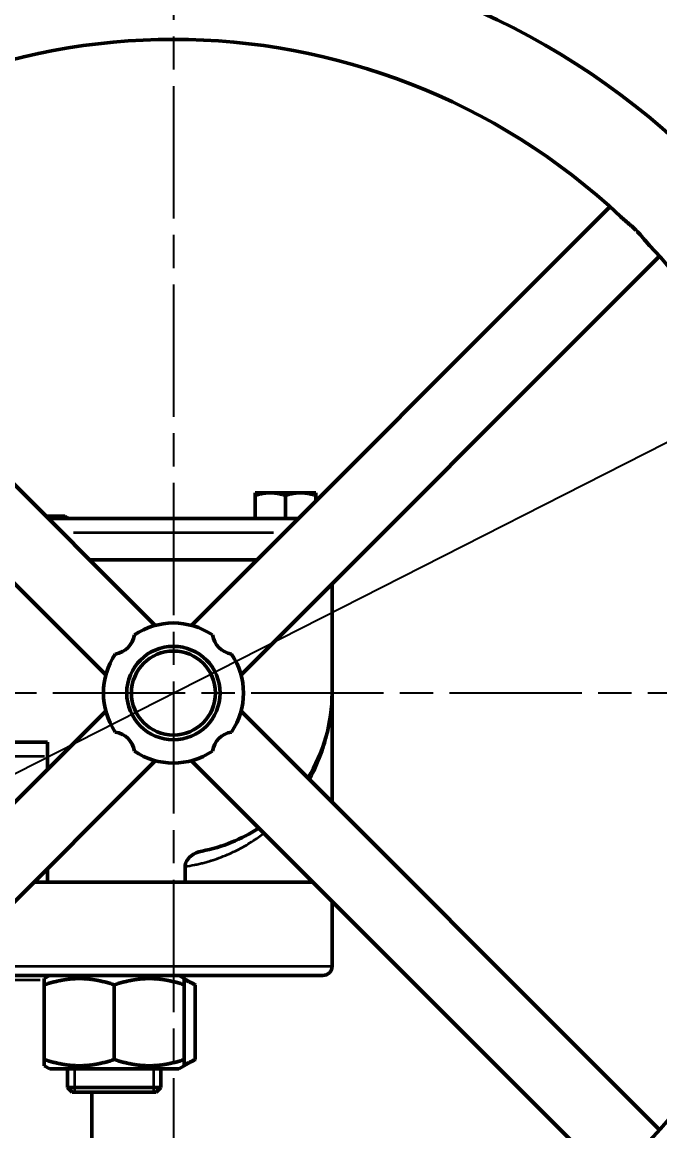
# Model space of a CAD drawing. Header units: millimetres. Extents: x 0 to 2100, y 0 to 1485.
# Drawn here: x 622.1 to 758.8, y 1085.1 to 1322.6 of the extents above; entities that cross this region are included whole.
import ezdxf

# ---------------------------------------------------------------- set-up
doc = ezdxf.new("R2010")
doc.units = ezdxf.units.MM
doc.header["$LTSCALE"] = 5
doc.linetypes.add('CHAIN', pattern=[0.3543, 0.2362, -0.0295, 0.0591, -0.0295])
for name, color, linetype, lineweight in [('Centro (ISO)', 7, 'Continuous', 25), ('Quota (ISO)', 7, 'Continuous', 25), ('Visibile (ISO)', 7, 'Continuous', 50), ('Visibile sottile (ISO)', 7, 'Continuous', 35)]:
    doc.layers.add(name, color=color, linetype=linetype, lineweight=lineweight)
doc.styles.add('Testo nota (ISO)', font='tahoma.ttf')
doc.dimstyles.new('Default - Metodo 1b (ISO)', dxfattribs={"dimscale": 5, "dimtxt": 3.5, "dimasz": 2.5, "dimexe": 3.175, "dimexo": 0, "dimgap": 0.762, "dimtad": 1, "dimtoh": 1, "dimrnd": 1e-08, "dimtxsty": 'Testo nota (ISO)', "dimcen": 0.09, "dimdle": 10, "dimclrd": 256, "dimclre": 256, "dimclrt": 256, "dimazin": 2, "dimtfac": 1, "dimtmove": 0, "dimatfit": 3, "dimfxl": 1, "dimtolj": 1, "dimlwd": -1, "dimlwe": -1, "dimarcsym": 0})

# ---------------------------------------------------------------- blocks, each defined once
blk = doc.blocks.new('*D14')
at = {"layer": 'Defpoints', "color": 0}
for p in [(797.19, 1251.39), (511.91, 1106.41)]:
    blk.add_point(p, dxfattribs=at)
at = {"layer": 'Quota (ISO)'}
for p, q in [((797.19, 1251.39), (864.57, 1285.63)), ((864.57, 1285.63), (877.07, 1285.63)), ((523.05, 1112.08), (786.04, 1245.72))]:
    blk.add_line(p, q, dxfattribs=at)
for points in [[(785.1, 1247.58), (786.99, 1243.87), (797.19, 1251.39)], [(522.11, 1113.93), (524, 1110.22), (511.91, 1106.41)]]:
    blk.add_solid(points, dxfattribs=at)
at = {"layer": 'Quota (ISO)', "insert": (880.88, 1298.79), "char_height": 17.5, "attachment_point": 1, "style": 'Testo nota (ISO)'}
blk.add_mtext('\\A1;{\\fAIGDT|b0|i0;\\H17.5000;\\ln}\\fTahoma|b0|i0;\\H17.5000;300', dxfattribs=at)

msp = doc.modelspace()

# ---------------------------------------------------------------- linework, layer by layer
at = {"layer": 'Centro (ISO)', "linetype": 'CHAIN', "ltscale": 23.990969}
for p, q in [((654.5468, 1351.3997), (654.5468, 1006.3997)), ((827.0468, 1178.8997), (482.0468, 1178.8997))]:
    msp.add_line(p, q, dxfattribs=at)
at = {"layer": 'Visibile (ISO)'}
for p, q in [((560.9973, 1283.0558), (650.6645, 1193.3886)), ((748.0963, 1283.0558), (658.4291, 1193.3886)), ((550.3907, 1272.4492), (640.0579, 1182.782)), ((758.7029, 1272.4492), (669.0357, 1182.782)), ((672.0468, 1221.7897), (672.0468, 1221.2091)), ((675.2968, 1221.7897), (672.0468, 1221.7897)), ((672.0468, 1221.2091), (672.0468, 1216.2997)), ((681.7968, 1221.7897), (675.2968, 1221.7897)), ((678.5468, 1221.2091), (678.5468, 1216.2997)), ((685.0468, 1221.7897), (681.7968, 1221.7897)), ((685.0468, 1221.7897), (685.0468, 1221.2091)), ((685.0468, 1221.2091), (685.0468, 1220.0063)), ((631.2968, 1216.7997), (627.2534, 1216.7997)), ((681.3402, 1216.2997), (627.7534, 1216.2997)), ((636.6534, 1207.3997), (672.4402, 1207.3997)), ((688.5468, 1178.8997), (688.5468, 1202.2931)), ((688.5468, 1178.8997), (688.5468, 1155.5063)), ((550.3907, 1085.3502), (640.0579, 1175.0174)), ((758.7029, 1085.3502), (669.0357, 1175.0174)), ((613.634, 1168.3997), (627.5468, 1168.3997)), ((627.5468, 1168.3997), (627.5468, 1165.3997)), ((560.9973, 1074.7436), (650.6645, 1164.4108)), ((627.5468, 1162.5063), (627.5468, 1165.3997)), ((748.0963, 1074.7436), (658.4291, 1164.4108)), ((627.5468, 1138.3997), (627.5468, 1141.2931)), ((657.0315, 1141.746), (657.0315, 1138.3997)), ((684.4402, 1138.3997), (624.6534, 1138.3997)), ((624.6534, 1138.3997), (627.5468, 1138.3997)), ((657.0315, 1138.3997), (684.4402, 1138.3997)), ((688.5468, 1120.3997), (688.5468, 1134.2931)), ((686.5468, 1118.3997), (604.6534, 1118.3997)), ((628.0331, 1118.3997), (626.8831, 1117.7357)), ((626.8831, 1116.396), (626.8831, 1117.7357)), ((626.8831, 1100.4034), (626.8831, 1116.396)), ((641.8831, 1100.4034), (641.8831, 1116.396)), ((655.7331, 1118.3997), (656.8831, 1117.7357)), ((656.8831, 1117.7357), (659.2036, 1116.396)), ((656.8831, 1117.7357), (656.8831, 1116.396)), ((656.8831, 1100.4034), (656.8831, 1116.396)), ((659.2036, 1100.4034), (659.2036, 1116.396)), ((626.8831, 1099.0637), (626.8831, 1100.4034)), ((656.8831, 1099.0637), (659.2036, 1100.4034)), ((656.8831, 1100.4034), (656.8831, 1099.0637)), ((628.0331, 1098.3997), (626.8831, 1099.0637)), ((628.0331, 1098.3997), (655.7331, 1098.3997)), ((631.8831, 1094.3997), (631.8831, 1098.3997)), ((651.8831, 1094.3997), (651.8831, 1098.3997)), ((655.7331, 1098.3997), (656.8831, 1099.0637)), ((631.8831, 1094.3997), (651.8831, 1094.3997)), ((632.8831, 1093.3997), (631.8831, 1094.3997)), ((650.8831, 1093.3997), (632.8831, 1093.3997)), ((637.0468, 1093.3997), (637.0468, 1070.7447)), ((650.8831, 1093.3997), (651.8831, 1094.3997))]:
    msp.add_line(p, q, dxfattribs=at)
for radius in [160, 10, 9]:
    msp.add_circle((654.5468, 1178.8997), radius, dxfattribs=at)
for centre, radius, start, end in [((654.5468, 1178.8997), 140, 46.771653, 133.228347), ((654.5468, 1178.8997), 140, 316.771653, 43.228347), ((632.4148, 1217.7997), 1.5, 221.810315, 270), ((654.5468, 1178.8997), 15, 56.138742, 123.861258), ((654.5468, 1178.8997), 15, 146.138742, 213.861258), ((654.5468, 1178.8997), 15, 326.138742, 33.861258), ((654.0468, 1178.8997), 34.5, 328.158123, 0), ((654.5468, 1178.8997), 15, 236.138742, 303.861258), ((654.0468, 1178.8997), 34.5, 281.086656, 303.045001), ((686.5468, 1120.3997), 2, 270, 0)]:
    msp.add_arc(centre, radius, start, end, dxfattribs=at)
for centre, major_axis in [((636.1005, 1197.346), (-8.7163, 8.7163)), ((672.993, 1197.346), (8.7163, 8.7163)), ((636.1005, 1160.4534), (-8.7163, -8.7163)), ((672.993, 1160.4534), (8.7163, -8.7163))]:
    msp.add_ellipse(centre, major_axis=major_axis, ratio=0.60843154, start_param=2.74489896, end_param=3.53828635, dxfattribs=at)
for points, knots in [([(750.4339, 1280.9082), (750.7257, 1280.6342), (751.052, 1280.3524), (751.75, 1279.7618), (752.1262, 1279.4483), (752.692, 1278.9527), (752.8725, 1278.7911), (753.1793, 1278.5075), (753.3045, 1278.3892), (753.4777, 1278.2215), (753.526, 1278.1743), (753.6077, 1278.0937), (753.641, 1278.0606), (753.6743, 1278.0273)], [-0.492846984, -0.492846984, -0.492846984, -0.492846984, -0.328120104, -0.328120104, -0.163311742, -0.163311742, -0.087212509, -0.087212509, -0.034547495, -0.034547495, -0.014137337, -0.014137337, 0, 0, 0, 0]), ([(753.6743, 1278.0273), (753.6845, 1278.0171), (753.6947, 1278.0069), (753.7405, 1277.9609), (753.7761, 1277.9249), (753.8704, 1277.8289), (753.9288, 1277.7687), (754.1771, 1277.5098), (754.3611, 1277.3102), (755.0077, 1276.5883), (755.4292, 1276.0768), (756.069, 1275.3247), (756.3126, 1275.0448), (756.5551, 1274.7868)], [-4.800046312, -4.800046312, -4.800046312, -4.800046312, -4.79572028, -4.79572028, -4.780566105, -4.780566105, -4.755482629, -4.755482629, -4.673356177, -4.673356177, -4.458752622, -4.458752622, -4.323444078, -4.323444078, -4.323444078, -4.323444078]), ([(660.6809, 1145.0436), (660.2591, 1144.9609), (659.8428, 1144.8334), (659.037, 1144.4858), (658.6417, 1144.2587), (657.8892, 1143.666), (657.569, 1143.3034), (657.2472, 1142.7261), (657.1639, 1142.5275), (657.0581, 1142.1324), (657.0315, 1141.9402), (657.0315, 1141.746)], [-0.485437289, -0.485437289, -0.485437289, -0.485437289, -0.373296591, -0.373296591, -0.256344307, -0.256344307, -0.1226472, -0.1226472, -0.058274805, -0.058274805, -0.000000126, -0.000000126, -0.000000126, -0.000000126])]:
    msp.add_open_spline(points, degree=3, knots=knots, dxfattribs=at)
for points, weights in [([(672.0468, 1221.2091), (673.7884, 1221.7897), (675.2968, 1221.7897)], [1.73081411899, 1.86469305701, 1.86469305701]), ([(675.2968, 1221.7897), (676.8051, 1221.7897), (678.5468, 1221.2091)], [1.86469305701, 1.86469305701, 1.73081411899]), ([(678.5468, 1221.2091), (680.2884, 1221.7897), (681.7968, 1221.7897)], [1.73081411899, 1.86469305701, 1.86469305701]), ([(681.7968, 1221.7897), (683.3051, 1221.7897), (685.0468, 1221.2091)], [1.86469305701, 1.86469305701, 1.73081411899]), ([(641.8831, 1116.396), (634.3831, 1118.896), (626.8831, 1116.396)], [1, 1.15470053838, 1]), ([(656.8831, 1116.396), (649.3831, 1118.896), (641.8831, 1116.396)], [1, 1.15470053838, 1]), ([(659.2036, 1116.396), (657.9801, 1117.1024), (656.8831, 1117.4302)], [1, 1.03934546673, 1.0586772248]), ([(626.8831, 1100.4034), (634.3831, 1097.9034), (641.8831, 1100.4034)], [1, 1.15470053838, 1]), ([(641.8831, 1100.4034), (649.3831, 1097.9034), (656.8831, 1100.4034)], [1, 1.15470053838, 1]), ([(656.8831, 1099.3692), (657.9801, 1099.697), (659.2036, 1100.4034)], [1.0586772248, 1.03934546673, 1])]:
    msp.add_rational_spline(points, weights, degree=2, dxfattribs=at)
at = {"layer": 'Visibile sottile (ISO)'}
for p, q in [((633.1327, 1213.2997), (675.9608, 1213.2997)), ((615.1852, 1165.3997), (626.912, 1165.3997)), ((613.5038, 1120.3997), (688.308, 1120.3997)), ((625.9896, 1117.3997), (605.0308, 1117.3997)), ((633.3826, 1098.3997), (633.3826, 1093.3997)), ((650.3836, 1093.3997), (650.3836, 1098.3997))]:
    msp.add_line(p, q, dxfattribs=at)
for points, knots in [([(683.7487, 1160.3044), (683.9676, 1160.6987), (684.4209, 1161.551), (685.0614, 1162.8744), (685.6702, 1164.2732), (686.2193, 1165.6867), (686.7097, 1167.1137), (687.1418, 1168.5531), (687.5161, 1170.004), (687.833, 1171.4653), (688.0926, 1172.9362), (688.2949, 1174.4158), (688.4399, 1175.9033), (688.4981, 1176.8996), (688.5273, 1177.6484), (688.5382, 1178.0232), (688.5446, 1178.4611), (688.5464, 1178.6998), (688.5467, 1178.8133), (688.5468, 1178.8652), (688.5468, 1178.8662), (688.5468, 1178.8681), (688.5468, 1178.879), (688.5468, 1178.8898), (688.5468, 1178.8997)], [0.0529598626, 0.0529598626, 0.0529598626, 0.0529598626, 0.0555041403, 0.0584271687, 0.0613501971, 0.0642732255, 0.0671962539, 0.0701192823, 0.0730423107, 0.0759653391, 0.0788883675, 0.0818113959, 0.0847344243, 0.0876574527, 0.0876574527, 0.0891189669, 0.089849724, 0.0902151026, 0.0905119727, 0.0905119727, 0.0905176817, 0.0905176817, 0.0905233908, 0.0905804811, 0.0905804811, 0.0905804811, 0.0905804811]), ([(657.0315, 1141.746), (657.7237, 1141.8434), (658.4052, 1141.9601), (659.2439, 1142.1286), (659.4109, 1142.1634), (659.7434, 1142.2352), (660.2399, 1142.3461), (661.0564, 1142.547), (661.8583, 1142.7684), (662.4121, 1142.9338), (662.6479, 1143.0069), (662.8047, 1143.0561), (662.8829, 1143.0809), (663.5849, 1143.3065), (664.1943, 1143.5213), (665.3856, 1143.9767), (665.9675, 1144.2174), (667.105, 1144.7224), (667.6606, 1144.9867), (668.7466, 1145.5372), (669.2771, 1145.8233), (670.3138, 1146.4158), (670.8201, 1146.7221), (671.8092, 1147.3536), (672.2921, 1147.6787), (673.1674, 1148.2986), (673.5629, 1148.591), (673.9503, 1148.8896)], [-0.0029564278, -0.0029564278, -0.0029564278, -0.0029564278, -0.0000333994, -0.0000333994, 0.0006973577, 0.0006973577, 0.0014281148, 0.002889629, 0.0043511432, 0.0050819003, 0.0054472788, 0.0054472788, 0.0058126574, 0.0058126574, 0.0087356858, 0.0087356858, 0.0116587142, 0.0116587142, 0.0145817426, 0.0145817426, 0.017504771, 0.017504771, 0.0204277994, 0.0204277994, 0.0233508278, 0.0233508278, 0.0258543036, 0.0258543036, 0.0258543036, 0.0258543036])]:
    msp.add_open_spline(points, degree=3, knots=knots, dxfattribs=at)

# ---------------------------------------------------------------- dimensions: what is measured, and where the dimension line sits
at = {"layer": 'Quota (ISO)'}
dim = msp.add_diameter_dim_2p(p1=(511.9081, 1106.4138), p2=(797.1855, 1251.3856), text='{\\fAIGDT|b0|i0;\\H17.5000;\\ln}\\fTahoma|b0|i0;\\H17.5000;300', dimstyle='Default - Metodo 1b (ISO)', override={"dimgap": 0.762, "dimtad": 0, "dimtih": 1, "dimdec": 2, "dimtol": 0, "dimlim": 0, "dimtp": 0, "dimtm": 0, "dimtdec": 2, "dimatfit": 2}, dxfattribs=at)
dim.commit()
dim.dimension.update_dxf_attribs({"geometry": '*D14', "text_midpoint": (909.5496, 1285.6271), "dimtype": 163})

doc.saveas('drawing.dxf')
